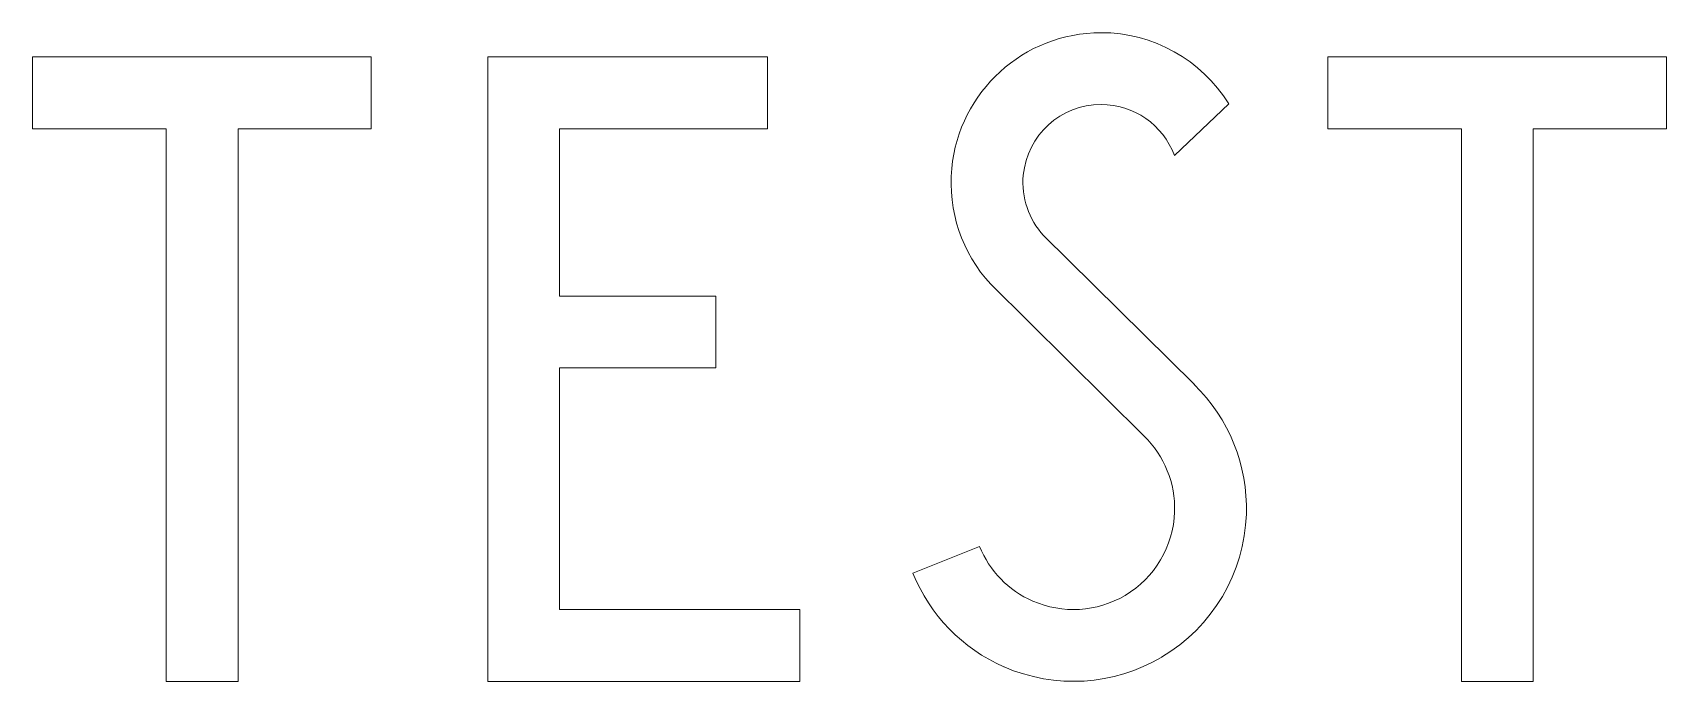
# Model space of a CAD drawing. Header units: inches. Extents: x -1.31 to 1.31, y 0 to 1.04.
import ezdxf

# ---------------------------------------------------------------- set-up
doc = ezdxf.new("R2010")
doc.units = ezdxf.units.IN
doc.header["$MEASUREMENT"] = 0

msp = doc.modelspace()

# ---------------------------------------------------------------- linework, layer by layer
at = {"color": 7, "linetype": 'Continuous', "lineweight": 5}
for p, q in [((-1.308, 0.885), (-1.308, 1)), ((-1.308, 1), (-0.766, 1)), ((-0.766, 1), (-0.766, 0.885)), ((-0.5793, 0), (-0.5793, 1)), ((-0.5793, 1), (-0.1313, 1)), ((-0.1313, 1), (-0.1313, 0.885)), ((0.766, 0.885), (0.766, 1)), ((0.766, 1), (1.308, 1)), ((1.308, 1), (1.308, 0.885)), ((0.6073, 0.9247), (0.5202, 0.8423)), ((-1.094, 0.885), (-1.308, 0.885)), ((-1.094, 0), (-1.094, 0.885)), ((-0.766, 0.885), (-0.979, 0.885)), ((-0.979, 0.885), (-0.979, 0)), ((-0.1313, 0.885), (-0.4643, 0.885)), ((-0.4643, 0.885), (-0.4643, 0.617)), ((0.98, 0.885), (0.766, 0.885)), ((0.98, 0), (0.98, 0.885)), ((1.308, 0.885), (1.095, 0.885)), ((1.095, 0.885), (1.095, 0)), ((0.3109, 0.7139), (0.5522, 0.4752)), ((0.4718, 0.3929), (0.2262, 0.6359)), ((-0.4643, 0.617), (-0.2143, 0.617)), ((-0.2143, 0.617), (-0.2143, 0.502)), ((-0.2143, 0.502), (-0.4643, 0.502)), ((-0.4643, 0.502), (-0.4643, 0.115)), ((0.1016, 0.1732), (0.2083, 0.2161)), ((-0.4643, 0.115), (-0.0793, 0.115)), ((-0.0793, 0.115), (-0.0793, 0)), ((-0.979, 0), (-1.094, 0)), ((-0.0793, 0), (-0.5793, 0)), ((1.095, 0), (0.98, 0))]:
    msp.add_line(p, q, dxfattribs=at)
for centre, radius, start, end in [((0.4028, 0.7988), 0.2401, 90.0132, 174.5674), ((0.4028, 0.7987), 0.2402, 31.6433, 89.9952), ((0.4029, 0.7987), 0.1252, 90.0756, 174.5309), ((0.4029, 0.7988), 0.1251, 20.3571, 90.0394), ((0.4038, 0.7989), 0.2411, 174.6216, 222.5441), ((0.403, 0.7988), 0.1253, 174.5947, 222.6664), ((0.3582, 0.2769), 0.2774, 358.1685, 45.6347), ((0.3579, 0.2766), 0.1628, 358.2358, 45.5943), ((0.3587, 0.2769), 0.162, 300.6579, 358.1091), ((0.3585, 0.277), 0.2771, 300.6681, 358.1342), ((0.3582, 0.2768), 0.1618, 202.0446, 246.3618), ((0.3584, 0.277), 0.277, 201.9996, 246.3734), ((0.3585, 0.2778), 0.1628, 246.4178, 300.5466), ((0.3585, 0.2776), 0.2776, 246.4103, 300.6153)]:
    msp.add_arc(centre, radius, start, end, dxfattribs=at)

doc.saveas('drawing.dxf')
